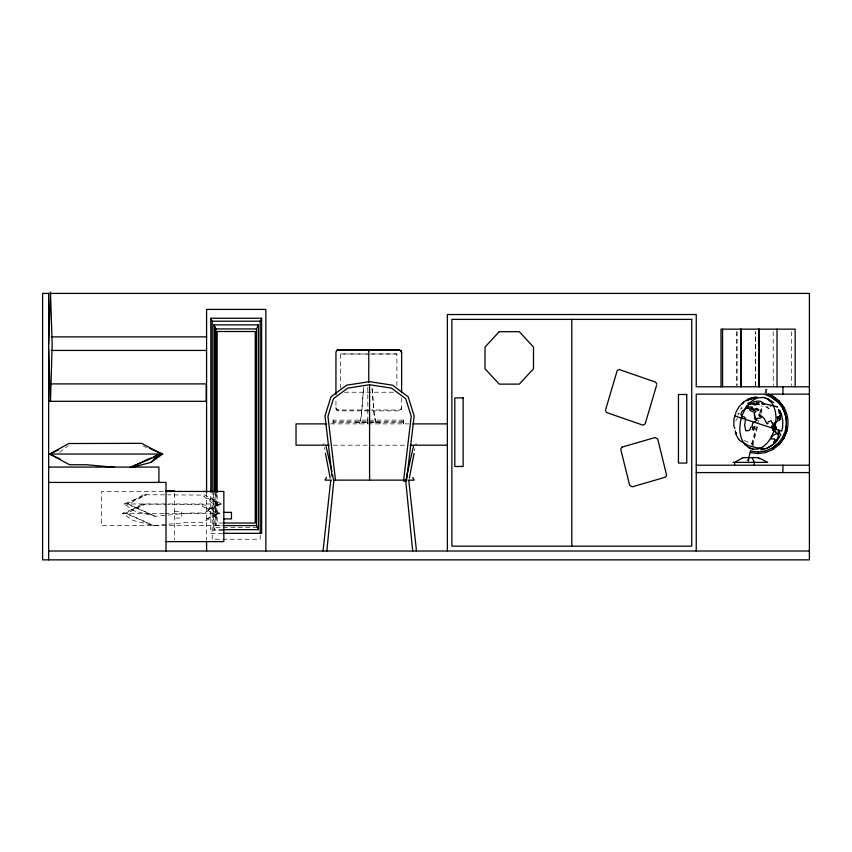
<?xml version="1.0" encoding="UTF-8"?>
<svg xmlns="http://www.w3.org/2000/svg" width="852" height="852" viewBox="0 0 852 852"><rect width="100%" height="100%" fill="white"/><g stroke="black" fill="none" stroke-linecap="round" stroke-linejoin="round"><path stroke-width="0.64" stroke-dasharray="4.26 3.19" d="M368.788 410.877L338.137 410.877L336.593 410.185L335.954 408.523L335.954 399.29M340.651 388.267L340.672 353.974L367.51 353.974M396.894 385.7L396.904 353.974L370.066 353.974M401.633 397.969L401.622 408.523L400.983 410.185L399.428 410.877L371.344 410.877M367.84 419.109L367.819 423.881M367.819 422.262L367.83 421.591M403.507 420.132L403.401 423.881L403.507 420.132L333.1 420.132L332.994 423.881L332.994 422.081L403.401 422.081M333.217 422.049L333.324 420.196M403.124 422.049L403.23 420.196M414.573 450.74L414.807 448.589M751.613 444.126L755.937 427.534M759.601 413.497L761.603 405.84M764.936 393.07L765.937 389.247L766.651 389.428L767.258 389.598L766.257 393.432M747.981 460.932L748.631 458.451M752.199 444.627L758.589 420.281M760.559 412.592L762.274 406.18M765.831 392.559L766.651 389.428M748.269 462.359L749.259 458.525M752.593 445.766L757.588 426.618M760.921 413.848L762.923 406.191M737.768 415.212L738.333 413.784L739.057 413.987M401.59 407.597L400.941 409.258L399.396 410.046L371.302 409.95M400.951 409.365L401.59 407.703M747.044 461.177L748.099 458.802M222.926 530.391L213.628 530.391L216.088 525.269L222.574 525.269M737.512 418.225L735.702 420.995M359.342 423.881L361.323 417.501L363.612 387.159L361.323 416.127L359.342 422.262M739.259 413.284L737.992 413.295M742.209 407.991L740.654 409.205L741.602 407.096M59.693 452.401L68.022 445.841M219.294 503.969L206.876 510.284L219.294 503.969L203.724 496.365L215.492 505.577L221.477 503.969L204.906 495.087L167.716 494.852M217.771 513.362L205.353 519.677L217.771 513.362L202.212 505.758L213.969 514.97L219.965 513.362L203.394 504.48L167.535 504.256M123.966 503.969L221.477 503.969L204.054 513L189.517 513L155.096 516.248L134.627 511.04L123.966 503.969L146.469 494.724L166.396 494.852M164.841 513.362L219.965 513.362L202.542 522.393L187.994 522.393L153.584 525.631L133.114 520.434L122.443 513.362L144.957 504.118L166.204 504.246M367.51 354.049L340.672 353.974M370.066 354.049L396.904 353.974M344.485 392.229L396.883 392.229M368.756 410.046L338.106 409.95L336.561 409.258M403.507 421.932L333.1 421.932L333.1 420.132M330.544 423.881L408.875 423.881M322.727 444.062L324.356 444.062M415.18 444.062L416.809 444.062M333.196 445.191L406.212 445.191M163.392 491.444L101.58 491.444L101.58 525.631L222.468 525.609M174.383 511.509L181.295 511.509L181.295 518.059L174.383 518.059M122.443 513.362L163.904 513.362M223.107 523.021L217.164 523.021L217.164 492.435M257.379 527.441L215.045 527.441L215.045 492.946M223.139 529.646L213.98 529.646L213.98 493.745M222.596 533.331L210.806 533.331L210.806 493.5M765.937 389.247L767.258 389.598M744.137 440.516L751.081 443.296L754.041 445.521M338.106 410.046L336.561 409.365L335.912 407.597L335.954 408.523M143.189 445.958L146.64 447.683M765.692 406.66C778.803 414.328 758.568 403.56 770.826 407.778L770.709 405.019M376.296 422.262L374.347 416.127L371.983 387.149L374.358 417.501L376.296 423.881M324.612 447.513L324.846 449.664M367.787 387.149L367.84 420.6M791.348 331.662L791.391 385.583M773.201 331.662L773.243 385.583M736.937 331.662L736.937 385.583M736.895 331.662L736.895 385.477M380.013 423.881L380.013 422.262L355.39 422.262L355.39 423.881M367.702 422.262L367.702 423.881M260.201 535.237L260.201 539.231L212.223 539.231L212.223 492.69M216.099 492.765L216.099 525.631M215.918 493.713L215.918 525.609M213.628 493.127L213.628 530.391M206.578 492.605L206.578 540.392M174.383 493.457L174.383 539.667M143.2 494.927L127.118 503.969L155.096 516.248L128.258 503.969L146.469 494.724L143.2 494.927M141.688 504.32L125.606 513.362L153.584 525.631L126.746 513.362L144.957 504.118L141.688 504.32M755.394 385.583L755.394 331.662L755.351 385.477"/><path stroke-width="1.28" d="M335.933 394.508L335.954 352.195L336.593 350.545L338.148 349.852L399.428 349.852L400.983 350.641L401.633 352.302L401.633 392.697M368.767 382.516L368.788 349.852L368.82 350.779M48.649 344.421L50.492 292.14L52.174 344.421L50.492 401.313M326.817 551.01L333.814 480.943L332.291 474.532L332.717 475.618M736.341 433.008L736.266 433.711L735.808 433.157M323.057 551.01L330.704 480.72M403.667 480.134L411.218 416.298L405.722 398.715L391.441 388.118L369.576 384.742L347.712 388.118L333.43 398.715L327.935 416.298L335.486 480.134M406.585 480.102L414.168 415.989L408.172 396.787L392.527 385.189L369.576 381.643L346.615 385.189L330.981 396.787L324.985 415.989L332.099 476.172M414.104 453.339L409.343 478.11M406.819 475.618L407.245 474.532L405.722 480.943L412.709 551.01M407.011 474.702L413.454 446.437M748.631 458.451L750.569 451.027M743.626 402.847L743.839 401.771L749.771 398.63L755.724 396.894L757.066 397.405L747.151 400.216L748.333 399.801M656.519 385.519L645.156 423.934L642.962 425.159L606.379 412.453L605.41 410.419L617.221 370.503L619.084 369.459L655.678 382.165L656.881 384.284M749.877 399.162L751.027 398.267L749.153 399.109M782.551 437.417L785.501 430.367A29.756 29.756 0 0 0 782.637 408.225C778.675 401.782 772.221 396.819 765.277 394.657M786.875 430.782L783.883 438.205L779.111 444.574M223.139 529.646L258.433 529.646L256.505 525.609L256.505 328.925L258.433 324.878L213.98 324.878L213.98 492.424M260.201 533.331L260.201 321.204L261.617 318.254L210.806 318.254L210.806 492.179M326.454 477.408L324.985 480.134L331.428 480.134M735.755 412.506L739.131 406.606L743.807 401.835M780.783 434.147C777.28 442.369 769.729 448.653 760.751 449.771M782.658 437.406L778.025 443.466L772.125 448.109M747.417 400.419L746.842 400.77M743.253 402.687L742.369 403.933M735.734 413.603L733.891 419.141L733.817 426.011L734.903 428.535M776.534 440.995L777.162 440.346L774.308 443.253L776.044 441.506M132.859 467.205L150.836 462.412L158.429 454.968M778.132 443.455L772.231 448.099L765.245 451.027M772.892 449.462L779.218 444.563L783.989 438.194L786.982 430.771A31.354 31.354 0 0 0 783.957 407.448L779.175 401.09L772.945 396.201L768.11 394.156M150.836 462.412L162.679 454.041L149.462 448.301M766.981 448.184L772.743 444.819M748.375 399.13L753.434 397.884L752.572 398.363M748.897 398.821L747.374 399.705L748.514 399.268M743.168 457.62L734.616 462.37L734.616 465.213M58.809 449.803L49.704 454.041L69.566 464.745L86.787 464.745L114.519 467.333M132.401 466.427L151.134 457.833M153.466 456.757L156.981 455.138M336.593 350.641L338.148 349.959L399.439 349.959M130.143 467.535L161.539 454.041L141.677 443.338L68.799 443.53L49.704 454.041L60.386 459.217M765.639 452.54L772.998 449.451M757.865 452.029L765.352 451.017M757.865 453.594L765.746 452.529M750.186 452.54L757.971 453.583M751.272 398.683L750.612 398.704M210.806 318.254L212.223 321.204L260.201 321.204M213.98 324.878L215.918 328.925L256.505 328.925M51.312 336.87L206.642 336.87M51.312 350.438L206.642 350.438M48.649 383.901L206.205 383.901L206.205 401.313L48.649 401.313M809.4 386.787L696.244 386.787L696.244 314.526L447.375 314.526L447.375 551.01M809.4 394.146L696.244 394.146L696.244 551.01M326.561 423.881L296.027 423.881L296.027 445.191L329.213 445.191M412.858 423.881L447.375 423.881M410.195 445.191L447.375 445.191M162.679 454.041L49.704 454.041L51.897 454.798M742.433 457.62L758.333 457.62L767.748 462.37L733.018 462.37M696.244 465.213L809.4 465.213M48.649 467.077L158.898 467.077L158.898 482.424M696.244 472.583L809.4 472.583M334.729 480.134L406.436 480.134M408.172 480.134L414.168 480.134L412.698 477.408M48.649 482.424L166.023 482.424L166.023 551.01M166.023 490.816L174.383 490.816M166.023 491.444L223.842 491.444L223.842 541.616L166.023 541.616M223.842 512.361L231.446 512.361L231.446 518.911L223.842 518.911M223.725 523.021L255.259 523.021L255.259 331.513L217.164 331.513L217.164 492.435M223.778 525.609L256.505 525.609M223.831 533.331L261.617 533.331L261.617 318.254M48.649 551.01L809.4 551.01M762.029 449.015L764.095 448.961L762.391 447.982L756.927 447.875L747.939 445.468L739.621 440.473L738.833 438.993M750.474 451.038L757.971 452.018M403.56 481.029L406.436 481.401M776.875 406.745L777.546 406.905L765.405 403.954L762.561 404.349L761.869 403.241L764.532 403.976L760.847 401.398L757.747 401.058L753.338 401.995C751.326 403.912 755.192 402.304 753.892 404.199L755.969 403.795L756.512 402.772L759.196 402.676L756.864 403.805L759.143 404.562L757.29 404.136C756.906 405.264 751.368 405.179 753.69 403.465L748.642 404.689L748.248 406.308L746.938 405.85C744.563 407.405 747.151 409.024 748.354 407.16L750.857 406.905L751.251 409.13L752.252 408.8L751.549 407.331L752.06 406.841L752.774 408.3L752.305 409.727L753.413 410.078L753.36 409.077L754.222 409.205L754.244 410.664L756.193 411.25L754.787 412.602L749.952 410.462L749.962 408.8L745.915 408.321L741.986 411.441L740.899 413.965L741.346 415.584L742.071 416.884L744.052 416.83L745.681 418.609L744.627 425.255L745.788 430.75L748.738 430.579L750.367 428.865L750.452 427.416L752.135 426.66L752.508 423.423L757.268 419.93L754.893 419.163L754.35 413.539L755.16 418.577L760.644 418.023L761.358 417.224L760.644 416.213L759.494 416.33L758.738 414.786L759.398 414.328L764.095 418.375L767.013 423.934L767.971 423.348L768.195 421.74L771.209 420.781L771.891 422.922L772.679 422.773L773.424 428.226L773.509 424.158L774.095 425.979L775.213 425.212L774.628 422.784L775.395 422.134L775.501 423.295L775.703 422.219L777.982 420.845L777.226 416.873C778.259 415.861 778.568 420.132 779.005 418.108L778.59 417.192C781.38 413.678 780.57 414.924 779.069 412.773L778.973 410.909L779.836 411.122L781.22 413.902L778.323 409.375M753.519 449.228L749.068 447.896L745.234 444.882A27.552 18.606 -73.4 0 1 739.813 428.343L740.441 421.57L742.273 414.935L745.202 408.864A25.283 17.072 -73.4 0 1 758.248 397.852L763.019 397.426L767.482 398.768L771.305 401.782M765.256 398.097L767.375 398.832L770.996 401.974A27.445 17.775 -75.6 0 1 775.991 418.811L775.309 425.606L773.478 432.252L770.602 438.29A25.528 16.529 -75.6 0 1 757.992 449.004L753.413 449.302L749.164 447.822M769.207 394.689L772.839 396.212L779.069 401.1L783.851 407.458M757.609 457.62L759.739 458.802M768.334 399.087L773.818 402.708M772.178 397.565L778.089 402.197M735.233 432.827L738.301 438.918M752.156 457.62L754.244 462.37L754.244 465.213M400.983 350.545L401.622 352.195M401.015 351.461L401.654 353.122M735.255 430.824L735.755 432.859M326.082 446.437L331.822 471.316M781.305 413.838L782.807 420.579L782.626 427.512L781.71 430.824A31.449 0.596 17.9 0 1 779.825 430.505L736.288 416.436A31.449 0.596 17.9 0 1 734.988 415.733M330.193 478.11L325.432 453.339M408.822 480.72L416.479 551.01M48.649 349.032L50.343 401.313M795.172 386.787L795.172 329.149L721.016 329.149L721.016 386.787M782.935 386.787L782.935 394.146M782.935 465.213L782.935 472.583M777.024 329.149L777.024 386.787M759.175 329.149L759.175 386.787M758.866 329.149L758.866 386.787M741.027 329.149L741.027 386.787M740.718 329.149L740.718 386.787M722.56 329.149L722.56 386.787M571.809 319.383L571.809 546.153M369.576 384.742L369.576 480.134M265.845 551.01L265.845 309.414L206.578 309.414L206.578 492.605M258.433 324.878L258.433 529.646M215.918 328.925L215.918 492.381M215.045 327.093L215.045 491.615M212.223 321.204L212.223 492.232M206.578 541.723L206.578 551.01M48.649 293.418L48.649 559.86M782.53 408.246A29.756 29.756 0 0 1 785.395 430.377M778.504 430.185L779.58 431.474L779.537 433.562L779.42 432.614L778.217 432.507L778.504 430.185M772.104 435.83L771.23 438.982L774.468 438.823L774.361 439.824L775.086 439.611L774.606 440.239C774.766 442.635 777.588 438.652 777.78 437.598C779.069 431.037 779.41 435.617 777.343 434.371L777.972 433.572L777.067 433.306L772.104 435.83M774.308 428.194L774.223 429.813L775.565 430.036L776.481 426.948L774.308 428.194M773.083 430.292L775.938 432.166L773.083 430.292M752.976 427.534L752.518 429.376L753.679 430.207L754.84 426.394L752.976 427.534M748.077 403.422L749.558 402.847L748.077 403.422M780.304 415.84L780.389 418.087L779.324 420.292L780.688 419.12L780.304 415.84M749.856 402.634L748.631 404.285L750.569 404.061L751.091 402.25L749.856 402.634M758.674 409.972L758.493 410.494L754.989 409.013L756.949 408.3L758.674 409.972M621.79 447.215L620.735 449.196L629.639 485.278L632.173 486.854L665.55 477.141L666.615 475.16L657.712 439.078L655.177 437.502L621.79 447.215M773.659 429.323L772.892 430.004L771.667 426.043L773.659 429.323M774.372 441.517L773.776 442.38L774.372 441.517M499.208 331.694L485.012 347.052L485.012 368.767L499.208 384.124L519.294 384.124L533.501 368.767L533.501 347.052L519.294 331.694L499.208 331.694M809.4 293.418L42.6 293.418L42.6 559.86L809.4 559.86L809.4 293.418M691.739 319.383L451.869 319.383L451.869 546.153L691.739 546.153L691.739 319.383M686.765 394.487L678.448 394.487L678.448 463.062L686.765 463.062L686.765 394.487M463.137 397.895L454.819 397.895L454.819 466.47L463.137 466.47L463.137 397.895M779.91 411.143L779.442 410.206L779.836 411.122"/></g></svg>
